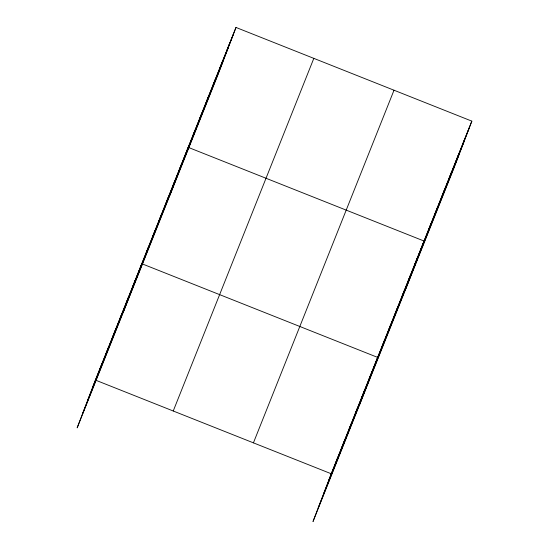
<?xml version="1.0" encoding="UTF-8"?>
<svg xmlns="http://www.w3.org/2000/svg" width="549" height="549" viewBox="0 0 549 549"><rect width="100%" height="100%" fill="white"/><g stroke="black" fill="none" stroke-linecap="round" stroke-linejoin="round"><path stroke-width="0.82" d="M235.995 27.45L95.402 380.08L77.155 427.863L217.747 75.234L235.995 27.45L471.845 121.137L453.598 168.92L313.005 521.55L331.253 473.766L471.845 121.137M99.493 370.108L102.032 363.452M106.122 353.487L108.661 346.831M112.744 336.86L115.29 330.203M119.373 320.239L121.912 313.582M126.002 303.611L128.541 296.961M132.632 286.99L135.171 280.333M123.552 311.496L141.8 263.712L377.65 357.399L359.403 405.183M145.883 253.741L148.429 247.084M152.512 237.12L155.051 230.463M159.141 220.492L161.68 213.836M165.771 203.871L168.31 197.215M172.393 187.25L174.939 180.594M179.022 170.622L181.568 163.966M169.943 195.128L188.19 147.345L424.041 241.032L405.793 288.815M192.479 136.873L195.019 130.216M199.308 119.744L201.847 113.087M206.136 102.615L208.682 95.958M212.964 85.486L215.51 78.83M219.792 68.364L222.338 61.708M226.62 51.235L229.166 44.579M335.343 463.802L337.882 457.145M341.965 447.174L344.511 440.518M348.594 430.553L351.14 423.897M355.224 413.925L357.763 407.269M361.853 397.304L364.392 390.648M368.482 380.677L371.021 374.027M381.733 347.435L384.273 340.778M388.363 330.807L390.902 324.15M394.992 314.186L397.531 307.529M401.614 297.558L404.16 290.901M408.243 280.937L410.789 274.28M414.872 264.309L417.412 257.659M428.33 230.559L430.869 223.903M435.158 213.431L437.697 206.781M441.986 196.309L444.525 189.652M448.814 179.18L451.353 172.523M455.643 162.051L458.182 155.394M462.471 144.922L465.017 138.266M92.863 386.736L233.449 34.107M87.682 400.303L228.267 47.681M82.343 414.289L222.928 61.66M173.237 410.995L313.822 58.366M253.425 442.851L394.01 90.221M328.714 480.423L469.299 127.793M323.533 493.997L464.118 141.368M318.187 507.976L458.779 155.353M95.402 380.08L331.253 473.766"/></g></svg>
